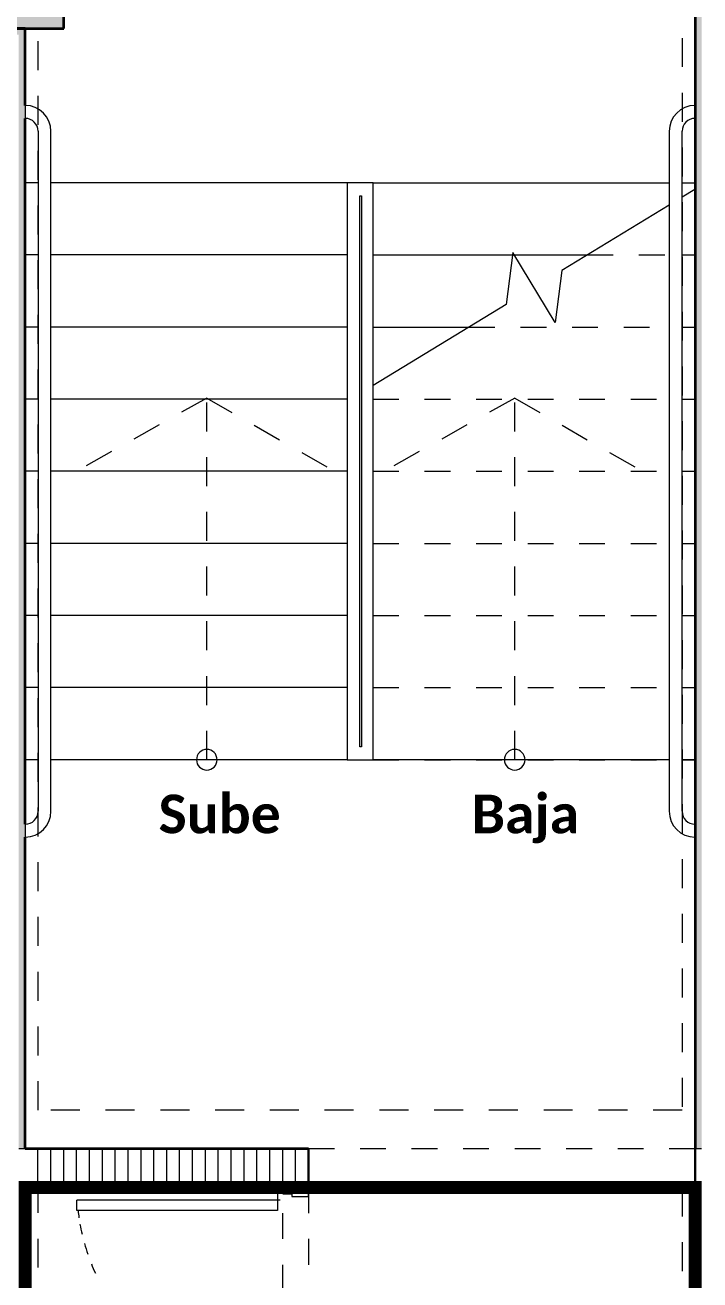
# Model space of a CAD drawing. Header units: metres. Extents: x -144 to 1000, y -717 to 29.
# Drawn here: x 743.401 to 746.02, y -554.123 to -549.251 of the extents above; entities that cross this region are included whole.
import ezdxf

# ---------------------------------------------------------------- set-up
doc = ezdxf.new("R2010")
doc.units = ezdxf.units.M
doc.linetypes.add('Basculante', pattern=[0.11625, 0.075, -0.04125])
doc.linetypes.add('basculante modificado', pattern=[0.18, 0.1125, -0.0675])
doc.layers.get('0').update_dxf_attribs({"color": 1})
doc.layers.add('00-MEDICION', color=30, linetype='Continuous')
for name, color, linetype, lineweight in [('A-DETL', 1, 'Continuous', 9), ('A-DETL-GENF', 1, 'Continuous', 9), ('A-DETL-MEDM', 1, 'Continuous', 30), ('A-DETL-THIN', 1, 'Continuous', 9), ('A-DOOR', 1, 'Continuous', 9), ('A-DOOR-FRAM', 1, 'Continuous', 9), ('A-FLOR', 2, 'Continuous', 9), ('A-WALL', 4, 'Continuous', 9), ('G-ANNO-TEXT', 2, 'Continuous', 9), ('S-COLS', 7, 'Continuous', 9), ('S-STRS', 1, 'Continuous', 9), ('S-STRS-MBND', 1, 'Basculante', 9)]:
    doc.layers.add(name, color=color, linetype=linetype, lineweight=lineweight)
doc.layers.add('A-WALL-PATT', color=7, linetype='Continuous', lineweight=35, true_color=0x9c9c9c)
doc.styles.add('Calibri_B_2', font='calibrib.ttf', dxfattribs={"height": 0.135})

# ---------------------------------------------------------------- blocks, each defined once
blk = doc.blocks.new('F')
at = {"layer": 'A-WALL-PATT', "true_color": 0x747474}
h = blk.add_hatch(color=8, dxfattribs=at)
h.paths.add_polyline_path([(748.5591, -500.7694), (748.5841, -500.7694), (748.5841, -500.6694), (748.5591, -500.6694), (748.5591, -500.6944)])
h.paths.add_polyline_path([(748.5591, -499.6694), (748.5841, -499.6683), (748.5841, -499.3444), (748.5591, -499.3444), (748.5591, -499.6683)])
h.paths.add_polyline_path([(748.5591, -499.2444), (748.5841, -499.2444), (748.5841, -497.2694), (748.5591, -497.2694), (748.5591, -499.2194)])
h.paths.add_polyline_path([(748.5591, -497.1194), (748.5841, -497.1194), (748.5841, -492.1694), (748.5591, -492.1694), (748.5591, -496.6168)])
h.paths.add_polyline_path([(748.5841, -492.0194), (748.5841, -491.6197), (748.5591, -491.6197), (748.5591, -492.0194)])
h = blk.add_hatch(color=8, dxfattribs=at)
h.paths.add_polyline_path([(745.9591, -499.2194), (745.9591, -497.2694), (745.9341, -497.2694), (745.9341, -499.2194)])
h.paths.add_polyline_path([(745.9341, -497.1194), (745.9591, -497.1194), (745.9591, -492.7694), (745.8341, -492.7694), (745.8341, -492.7944), (745.9341, -492.7944), (745.9341, -496.6168)])
at = {"layer": 'S-COLS', "true_color": 0x5b5b5b}
h = blk.add_hatch(color=251, dxfattribs=at)
h.paths.add_polyline_path([(737.9091, -511.6194), (738.4091, -511.6194), (738.4091, -510.7194), (737.9091, -510.7194), (737.9091, -511.4434)])
h.paths.add_polyline_path([(756.2089, -511.6194), (756.2089, -510.7194), (755.7089, -510.7194), (755.7089, -511.6194), (756.1555, -511.6194)])
h.paths.add_polyline_path([(746.1091, -511.6194), (746.1091, -510.7194), (745.6091, -510.7194), (745.6091, -511.6194)])
h.paths.add_polyline_path([(737.9701, -503.9194), (738.409, -503.9194), (738.409, -503.2194), (737.909, -503.2194), (737.909, -503.9194)])
h.paths.add_polyline_path([(751.9092, -503.9194), (752.4092, -503.9194), (752.409, -500.7694), (751.9092, -500.7694), (751.9092, -503.7694)])
h.paths.add_polyline_path([(755.8092, -503.9194), (756.2092, -503.9194), (756.2092, -503.2194), (755.8092, -503.2194), (755.8092, -503.737)])
h.paths.add_polyline_path([(741.8089, -503.9194), (743.8091, -503.9194), (743.8087, -503.4194), (742.1089, -503.4194), (742.1089, -501.2694), (743.8092, -501.2694), (743.8092, -500.7694), (741.8089, -500.7694), (741.8089, -503.7722)])
h.paths.add_polyline_path([(746.1091, -503.9194), (746.1091, -503.0194), (745.6091, -503.0194), (745.6091, -503.9194), (745.7591, -503.9194)])
h.paths.add_polyline_path([(745.6092, -501.6694), (746.1092, -501.6694), (746.1092, -500.7694), (745.6092, -500.7694), (745.6092, -500.8094)])
h.paths.add_polyline_path([(737.9089, -501.4694), (738.4089, -501.4694), (738.4089, -500.7684), (737.9089, -500.7684), (737.9089, -500.8434)])
h.paths.add_polyline_path([(756.2091, -501.4694), (756.2092, -501.4694), (756.2091, -500.7684), (755.8092, -500.7694), (755.8092, -501.4694), (756.0848, -501.4694)])
h.paths.add_polyline_path([(745.6841, -492.7694), (746.1091, -492.7694), (746.1091, -491.8694), (745.6091, -491.8694), (745.6091, -492.7694)])
h.paths.add_polyline_path([(756.2091, -492.7694), (756.2091, -491.8694), (755.7091, -491.8694), (755.7091, -492.7694), (756.1341, -492.7694)])
h.paths.add_polyline_path([(739.0091, -492.1694), (739.0091, -491.6694), (738.1091, -491.6694), (738.1091, -492.1694), (738.6028, -492.1694)])
at = {"layer": 'A-DETL', "color": 7, "linetype": 'basculante modificado'}
for p, q in [((748.509, -492.1694), (748.509, -496.9694)), ((746.0091, -496.9694), (746.0091, -492.7694)), ((746.6641, -494.2046), (746.1344, -494.5022)), ((746.6641, -494.2046), (747.1844, -494.5035)), ((746.6641, -495.609), (746.6641, -494.209)), ((747.8591, -494.2046), (747.3294, -494.5022)), ((747.8591, -494.2046), (748.3794, -494.5035)), ((747.8591, -495.609), (747.8591, -494.209)), ((748.509, -496.9694), (746.0091, -496.9694)), ((746.0091, -500.7684), (746.0091, -497.2694)), ((746.0091, -497.2694), (748.509, -497.2694)), ((748.509, -497.2694), (748.509, -500.7684))]:
    blk.add_line(p, q, dxfattribs=at)
at = {"layer": 'A-DETL-GENF', "linetype": 'Basculante'}
for p, q in [((748.5591, -497.1194), (747.0591, -497.1194)), ((746.9591, -497.2694), (747.0591, -497.2694)), ((746.9591, -498.0694), (746.9591, -497.2694)), ((747.0591, -497.2694), (747.0591, -498.0694)), ((747.0591, -497.2694), (748.5591, -497.2694))]:
    blk.add_line(p, q, dxfattribs=at)
at = {"layer": 'A-DETL-MEDM'}
for p, q in [((747.0591, -497.1194), (747.0591, -497.2694)), ((748.5591, -497.2694), (748.5591, -497.1194))]:
    blk.add_line(p, q, dxfattribs=at)
at = {"layer": 'A-DETL-THIN'}
for p, q in [((745.9591, -493.0688), (745.9591, -493.1188)), ((748.5587, -493.1188), (748.5587, -493.0688)), ((746.0091, -493.1688), (746.0091, -495.8092)), ((746.0591, -495.8092), (746.0591, -493.1688)), ((748.4587, -493.1688), (748.4587, -495.8092)), ((748.5087, -495.8092), (748.5087, -493.1688)), ((747.3094, -493.369), (747.2091, -493.369)), ((747.2091, -493.369), (747.2091, -495.609)), ((747.3094, -495.609), (747.3094, -493.369)), ((747.2579, -495.559), (747.2579, -493.419)), ((747.2579, -493.419), (747.2644, -493.419)), ((747.2644, -493.419), (747.2644, -495.559)), ((747.2644, -495.559), (747.2579, -495.559)), ((747.2091, -495.609), (747.3094, -495.609)), ((745.9591, -495.8592), (745.9591, -495.9092)), ((748.5587, -495.9092), (748.5587, -495.8592))]:
    blk.add_line(p, q, dxfattribs=at)
for centre, radius, start, end in [((745.9591, -493.1688), 0.1, 0, 90), ((748.5587, -493.1688), 0.1, 90, 180), ((745.9591, -493.1688), 0.05, 0, 90), ((748.5587, -493.1688), 0.05, 90, 180), ((746.6641, -495.609), 0.04, 0, 180), ((747.8591, -495.609), 0.04, 0, 180), ((746.6641, -495.609), 0.04, 180, 0), ((747.8591, -495.609), 0.04, 180, 0), ((745.9591, -495.8092), 0.05, 270, 360), ((745.9591, -495.8092), 0.1, 270, 0), ((748.5587, -495.8092), 0.1, 180, 270), ((748.5587, -495.8092), 0.05, 180, 270)]:
    blk.add_arc(centre, radius, start, end, dxfattribs=at)
at = {"layer": 'A-DOOR', "lineweight": 15}
for p, q in [((746.9391, -497.2844), (746.9391, -497.3594)), ((746.9491, -497.2844), (746.9391, -497.2844)), ((746.9491, -497.2694), (746.9491, -497.2844)), ((746.1591, -497.3594), (746.1591, -497.3194)), ((746.9491, -497.3194), (746.1591, -497.3194)), ((746.9391, -497.3594), (746.1591, -497.3594))]:
    blk.add_line(p, q, dxfattribs=at)
at = {"layer": 'A-DOOR'}
blk.add_line((746.9591, -497.2694), (747.0591, -497.2694), dxfattribs=at)
for start, end in [(186.4594, 188.45), (190.2582, 193.1511), (190.2582, 193.1511), (195.8316, 198.8857), (201.7283, 204.5549)]:
    blk.add_arc((746.9591, -497.2694), 0.8, start, end, dxfattribs=at)
at = {"layer": 'A-DOOR-FRAM', "lineweight": 15}
for p, q in [((746.9591, -497.2694), (746.9591, -497.2944)), ((746.9591, -497.2944), (746.9941, -497.2944)), ((746.9941, -497.2944), (746.9941, -497.3044)), ((747.0591, -497.3044), (747.0591, -497.2694)), ((746.9941, -497.3044), (747.0591, -497.3044))]:
    blk.add_line(p, q, dxfattribs=at)
at = {"layer": 'A-FLOR'}
for p, q in [((748.4587, -495.609), (747.3094, -495.609)), ((748.5591, -495.609), (748.5087, -495.609))]:
    blk.add_line(p, q, dxfattribs=at)
at = {"layer": 'A-WALL', "lineweight": 35}
for p, q in [((748.5591, -492.1694), (748.5591, -497.1194)), ((745.9591, -492.7694), (745.8091, -492.7694)), ((745.9591, -493.0688), (745.9591, -492.7694)), ((745.9591, -495.8592), (745.9591, -493.1188)), ((745.9591, -497.1194), (745.9591, -495.9092)), ((747.0591, -497.1194), (745.9591, -497.1194)), ((745.9591, -499.2194), (745.9591, -497.2694)), ((745.9591, -497.2694), (747.0591, -497.2694)), ((748.5591, -497.2694), (748.5591, -499.2194))]:
    blk.add_line(p, q, dxfattribs=at)
at = {"layer": 'A-WALL'}
for p, q in [((745.9591, -497.1194), (745.9341, -497.1194)), ((748.5841, -497.1194), (748.5591, -497.1194)), ((745.9341, -497.2694), (745.9591, -497.2694)), ((748.5841, -497.2694), (748.5591, -497.2694))]:
    blk.add_line(p, q, dxfattribs=at)
at = {"layer": 'A-WALL-PATT', "color": 8, "lineweight": 5, "true_color": 0x727272}
for p, q in [((746.0087, -497.2694), (746.0087, -497.1194)), ((746.0587, -497.2694), (746.0587, -497.1194)), ((746.1087, -497.2694), (746.1087, -497.1194)), ((746.1587, -497.2694), (746.1587, -497.1194)), ((746.2087, -497.2694), (746.2087, -497.1194)), ((746.2587, -497.2694), (746.2587, -497.1194)), ((746.3087, -497.2694), (746.3087, -497.1194)), ((746.3587, -497.2694), (746.3587, -497.1194)), ((746.4087, -497.2694), (746.4087, -497.1194)), ((746.4587, -497.2694), (746.4587, -497.1194)), ((746.5087, -497.2694), (746.5087, -497.1194)), ((746.5587, -497.2694), (746.5587, -497.1194)), ((746.6087, -497.2694), (746.6087, -497.1194)), ((746.6587, -497.2694), (746.6587, -497.1194)), ((746.7087, -497.2694), (746.7087, -497.1194)), ((746.7587, -497.2694), (746.7587, -497.1194)), ((746.8087, -497.2694), (746.8087, -497.1194)), ((746.8587, -497.2694), (746.8587, -497.1194)), ((746.9087, -497.2694), (746.9087, -497.1194)), ((746.9587, -497.2694), (746.9587, -497.1194)), ((747.0087, -497.2694), (747.0087, -497.1194)), ((747.0587, -497.2694), (747.0587, -497.1194))]:
    blk.add_line(p, q, dxfattribs=at)
at = {"layer": 'S-COLS', "lineweight": 35}
for p, q in [((746.1091, -492.7694), (746.1091, -491.8694)), ((745.6091, -492.7694), (746.1091, -492.7694))]:
    blk.add_line(p, q, dxfattribs=at)
at = {"layer": 'S-STRS'}
for p, q in [((748.5587, -492.1694), (748.5587, -493.0688)), ((748.5587, -493.1188), (748.5587, -493.369)), ((746.0091, -493.369), (745.9591, -493.369)), ((747.2091, -493.369), (746.0591, -493.369)), ((747.3094, -493.369), (748.4587, -493.369)), ((748.5087, -493.369), (748.5587, -493.369)), ((748.5587, -493.3944), (748.5087, -493.4249)), ((748.5587, -493.369), (748.5587, -493.3944)), ((748.4587, -493.4554), (748.0425, -493.7093)), ((747.8514, -493.6399), (747.8256, -493.8416)), ((748.0167, -493.911), (747.8514, -493.6399)), ((746.0091, -493.649), (745.9591, -493.649)), ((747.2091, -493.649), (746.0591, -493.649)), ((747.3094, -493.649), (747.8502, -493.649)), ((747.857, -493.649), (748.1413, -493.649)), ((748.0425, -493.7093), (748.0167, -493.911)), ((747.8256, -493.8416), (747.3094, -494.1564)), ((746.0091, -493.929), (745.9591, -493.929)), ((747.2091, -493.929), (746.0591, -493.929)), ((747.3094, -493.929), (747.6822, -493.929)), ((746.0091, -494.209), (745.9591, -494.209)), ((747.2091, -494.209), (746.0591, -494.209)), ((746.0091, -494.489), (745.9591, -494.489)), ((747.2091, -494.489), (746.0591, -494.489)), ((746.0091, -494.769), (745.9591, -494.769)), ((747.2091, -494.769), (746.0591, -494.769)), ((746.0091, -495.049), (745.9591, -495.049)), ((747.2091, -495.049), (746.0591, -495.049)), ((746.0091, -495.329), (745.9591, -495.329)), ((747.2091, -495.329), (746.0591, -495.329)), ((746.0091, -495.609), (745.9591, -495.609)), ((747.2091, -495.609), (746.0591, -495.609))]:
    blk.add_line(p, q, dxfattribs=at)
at = {"layer": 'S-STRS-MBND'}
for p, q in [((748.5587, -493.3944), (748.5587, -495.609)), ((747.8502, -493.649), (747.857, -493.649)), ((748.1413, -493.649), (748.4587, -493.649)), ((748.5087, -493.649), (748.5587, -493.649)), ((747.6822, -493.929), (748.4587, -493.929)), ((748.5087, -493.929), (748.5587, -493.929)), ((747.3094, -494.209), (748.4587, -494.209)), ((748.5087, -494.209), (748.5587, -494.209)), ((747.3094, -494.489), (748.4587, -494.489)), ((748.5087, -494.489), (748.5587, -494.489)), ((747.3094, -494.769), (748.4587, -494.769)), ((748.5087, -494.769), (748.5587, -494.769)), ((747.3094, -495.049), (748.4587, -495.049)), ((748.5087, -495.049), (748.5587, -495.049)), ((747.3094, -495.329), (748.4587, -495.329)), ((748.5087, -495.329), (748.5587, -495.329)), ((747.3094, -495.609), (748.4587, -495.609)), ((748.5087, -495.609), (748.5587, -495.609))]:
    blk.add_line(p, q, dxfattribs=at)
at = {"layer": 'G-ANNO-TEXT', "style": 'Calibri_B_2'}
for s, p in [('Sube', (746.4769, -495.8944)), ('Baja', (747.692, -495.8944))]:
    blk.add_text(s, height=0.15, dxfattribs=at).set_placement(p)

msp = doc.modelspace()

# ---------------------------------------------------------------- linework, layer by layer
at = {"layer": '00-MEDICION', "color": 5, "const_width": 0.05}
msp.add_lwpolyline([(741.4504, -557.413), (741.4504, -555.864), (744.8007, -555.864), (744.8007, -555.714), (744.5008, -555.7134), (744.5008, -554.564), (744.4008, -554.564), (744.4008, -555.714), (743.4008, -555.714), (743.4004, -553.764), (746.0008, -553.764), (746.0008, -555.714), (745.8007, -555.714), (745.8007, -555.864), (746.0008, -555.864), (746.0008, -557.263), (742.8506, -557.263), (742.8506, -557.413), (741.4504, -557.413)], dxfattribs=at)

# ---------------------------------------------------------------- block references
at = {"color": 3}
msp.add_blockref('F', (-2.5583, -56.4946), dxfattribs=at)

doc.saveas('drawing.dxf')
